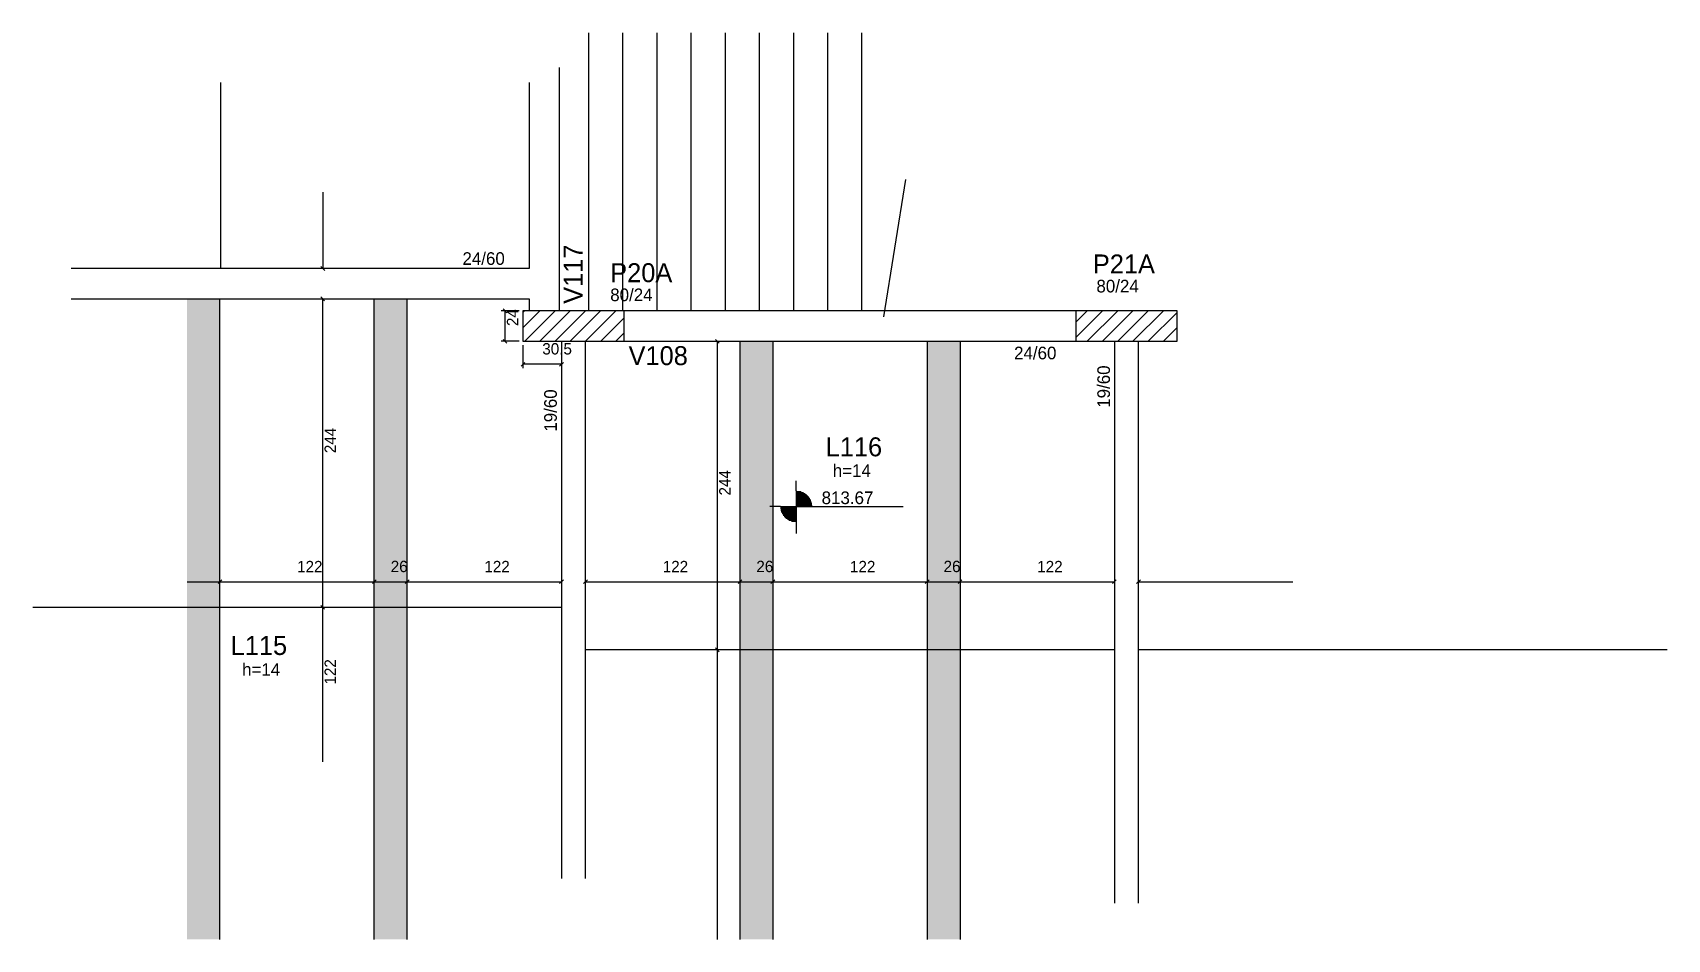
# Model space of a CAD drawing. Header units: metres. Extents: x 3484 to 4776, y 2062 to 2779.
import ezdxf

# ---------------------------------------------------------------- set-up
doc = ezdxf.new("R2010")
doc.units = ezdxf.units.M
for name, color, linetype in [('1', 7, 'Continuous'), ('3', 7, 'Continuous'), ('4', 7, 'Continuous'), ('7', 7, 'Continuous'), ('Hachura', 7, 'Continuous'), ('Painéis', 7, 'Continuous')]:
    doc.layers.add(name, color=color, linetype=linetype)

msp = doc.modelspace()

# ---------------------------------------------------------------- hatches: boundary and pattern name
at = {"layer": 'Hachura'}
h = msp.add_hatch(color=7, dxfattribs=at)
h.dxf.hatch_style = 1
h.paths.add_polyline_path([(3632.4, 2061.8), (3606.4, 2061.8), (3606.4, 2568.3), (3632.4, 2568.3), (3632.4, 2061.8)])
h = msp.add_hatch(color=7, dxfattribs=at)
h.dxf.hatch_style = 1
h.paths.add_polyline_path([(3780.4, 2061.8), (3754.4, 2061.8), (3754.4, 2568.3), (3780.4, 2568.3), (3780.4, 2061.8)])
h = msp.add_hatch(color=7, dxfattribs=at)
h.dxf.hatch_style = 1
h.paths.add_polyline_path([(4069.4, 2061.8), (4043.4, 2061.8), (4043.4, 2534.8), (4069.4, 2534.8), (4069.4, 2061.8)])
h = msp.add_hatch(color=7, dxfattribs=at)
h.dxf.hatch_style = 1
h.paths.add_polyline_path([(4217.4, 2061.8), (4191.4, 2061.8), (4191.4, 2534.8), (4217.4, 2534.8), (4217.4, 2061.8)])

# ---------------------------------------------------------------- linework, layer by layer
at = {"layer": '1', "color": 1, "lineweight": 25}
msp.add_line((4157.2, 2554.1), (4174.6, 2662.7), dxfattribs=at)
at = {"layer": '3', "color": 3, "lineweight": 25}
for p, q in [((3923.9, 2558.8), (3923.9, 2778.8)), ((3950.9, 2558.8), (3950.9, 2778.8)), ((3977.9, 2558.8), (3977.9, 2778.8)), ((4004.9, 2558.8), (4004.9, 2778.8)), ((4031.9, 2558.8), (4031.9, 2778.8)), ((4058.9, 2558.8), (4058.9, 2778.8)), ((4085.9, 2558.8), (4085.9, 2778.8)), ((4112.9, 2558.8), (4112.9, 2778.8)), ((4139.9, 2558.8), (4139.9, 2778.8)), ((3871.9, 2545.5), (3885.2, 2558.8)), ((3871.9, 2557.5), (3873.2, 2558.8)), ((3873.3, 2534.8), (3897.3, 2558.8)), ((3885.3, 2534.8), (3909.3, 2558.8)), ((3897.3, 2534.8), (3921.3, 2558.8)), ((3909.3, 2534.8), (3933.3, 2558.8)), ((3921.3, 2534.8), (3945.3, 2558.8)), ((4308.9, 2537.7), (4330, 2558.8)), ((4308.9, 2549.8), (4318, 2558.8)), ((4318, 2534.8), (4342, 2558.8)), ((4330, 2534.8), (4354, 2558.8)), ((4342.1, 2534.8), (4366.1, 2558.8)), ((4354.1, 2534.8), (4378.1, 2558.8)), ((3933.4, 2534.8), (3951.9, 2553.4)), ((4366.1, 2534.8), (4388.9, 2557.6)), ((4378.1, 2534.8), (4388.9, 2545.6)), ((3945.4, 2534.8), (3951.9, 2541.4)), ((4087.9, 2416.6), (4087.9, 2424.3)), ((4087.9, 2416.6), (4087.9, 2391.6)), ((4075.4, 2404.1), (4067, 2404.1)), ((4075.4, 2404.1), (4100.4, 2404.1)), ((4087.9, 2403.3), (4075.4, 2403.3)), ((4087.9, 2415.9), (4091.8, 2415.9)), ((4087.9, 2415.2), (4093.7, 2415.2)), ((4087.9, 2414.4), (4095, 2414.4)), ((4087.9, 2413.6), (4096, 2413.6)), ((4087.9, 2412.8), (4096.9, 2412.8)), ((4087.9, 2412), (4097.6, 2412)), ((4087.9, 2411.2), (4098.2, 2411.2)), ((4087.9, 2410.4), (4098.7, 2410.4)), ((4087.9, 2409.6), (4099.1, 2409.6)), ((4087.9, 2408.8), (4099.5, 2408.8)), ((4087.9, 2408), (4099.8, 2408)), ((4087.9, 2407.2), (4100, 2407.2)), ((4087.9, 2406.4), (4100.2, 2406.4)), ((4087.9, 2405.6), (4100.3, 2405.6)), ((4087.9, 2404.8), (4100.4, 2404.8)), ((4100.4, 2404.1), (4172.4, 2404.1)), ((4087.9, 2402.5), (4075.5, 2402.5)), ((4087.9, 2401.7), (4075.7, 2401.7)), ((4087.9, 2400.9), (4075.8, 2400.9)), ((4087.9, 2400.1), (4076.1, 2400.1)), ((4087.9, 2399.3), (4076.4, 2399.3)), ((4087.9, 2398.5), (4076.7, 2398.5)), ((4087.9, 2397.7), (4077.2, 2397.7)), ((4087.9, 2396.9), (4077.7, 2396.9)), ((4087.9, 2396.1), (4078.3, 2396.1)), ((4087.9, 2395.3), (4079, 2395.3)), ((4087.9, 2394.5), (4079.8, 2394.5)), ((4087.9, 2393.7), (4080.9, 2393.7)), ((4087.9, 2393), (4082.2, 2393)), ((4087.9, 2392.2), (4084.1, 2392.2)), ((4087.9, 2391.6), (4087.9, 2382.7))]:
    msp.add_line(p, q, dxfattribs=at)
for points in [[(3876.9, 2739.3), (3876.9, 2592.3)], [(3900.9, 2580.3), (3900.9, 2751.3)], [(3876.9, 2592.3), (3514.9, 2592.3)], [(3900.9, 2558.8), (3900.9, 2580.3)], [(3514.9, 2568.3), (3876.9, 2568.3)], [(3876.9, 2568.3), (3876.9, 2558.8)], [(4308.9, 2558.8), (3951.9, 2558.8)], [(3902.4, 2534.8), (3902.4, 2109.8)], [(3921.4, 2109.8), (3921.4, 2534.8)], [(3951.9, 2534.8), (4308.9, 2534.8)], [(4339.4, 2534.8), (4339.4, 2090.3)], [(4358.4, 2090.3), (4358.4, 2534.8)]]:
    msp.add_lwpolyline(points, dxfattribs=at)
at = {"layer": '7', "color": 7, "lineweight": 25}
for points in [[(3871.9, 2534.8), (3951.9, 2534.8), (3951.9, 2558.8), (3871.9, 2558.8), (3871.9, 2534.8)], [(4308.9, 2534.8), (4388.9, 2534.8), (4388.9, 2558.8), (4308.9, 2558.8), (4308.9, 2534.8)]]:
    msp.add_lwpolyline(points, dxfattribs=at)
at = {"layer": 'Painéis', "color": 200, "lineweight": 25}
for p, q in [((3632.9, 2739.3), (3632.9, 2592.3)), ((3632.4, 2061.8), (3632.4, 2568.3)), ((3754.4, 2061.8), (3754.4, 2568.3)), ((3780.4, 2061.8), (3780.4, 2568.3)), ((4043.4, 2534.8), (4043.4, 2061.8)), ((4069.4, 2534.8), (4069.4, 2061.8)), ((4191.4, 2534.8), (4191.4, 2061.8)), ((4217.4, 2534.8), (4217.4, 2061.8)), ((3902.4, 2324.3), (3484.4, 2324.3)), ((4339.3, 2290.8), (3921.3, 2290.8)), ((4776.4, 2290.8), (4358.4, 2290.8))]:
    msp.add_line(p, q, dxfattribs=at)
at = {"layer": 'Painéis', "color": 4, "lineweight": 25}
for p, q in [((3713.7, 2652.8), (3713.7, 2592.3)), ((3713.6, 2568.3), (3713.6, 2324.3)), ((3868.9, 2558.8), (3854.8, 2558.8)), ((3857.8, 2534.8), (3857.8, 2558.8)), ((3868.9, 2534.8), (3854.8, 2534.8)), ((4025.5, 2534.8), (4025.5, 2290.8)), ((3871.9, 2531.8), (3871.9, 2513.6)), ((3902.4, 2531.8), (3902.4, 2513.6)), ((3902.4, 2516.6), (3871.9, 2516.6)), ((3606.4, 2344.6), (3632.4, 2344.6)), ((3632.4, 2344.6), (3754.4, 2344.6)), ((3754.4, 2344.6), (3780.4, 2344.6)), ((3780.4, 2344.6), (3902.4, 2344.6)), ((3921.4, 2344.6), (4043.4, 2344.6)), ((4043.4, 2344.6), (4069.4, 2344.6)), ((4069.4, 2344.6), (4191.4, 2344.6)), ((4191.4, 2344.6), (4217.4, 2344.6)), ((4217.4, 2344.6), (4339.4, 2344.6)), ((4358.4, 2344.6), (4480.4, 2344.6)), ((3713.6, 2324.3), (3713.6, 2202.3)), ((4025.5, 2290.8), (4025.5, 2061.8))]:
    msp.add_line(p, q, dxfattribs=at)
at = {"layer": 'Painéis', "color": 0, "lineweight": 25}
for p, q in [((3712.2, 2593.8), (3715.2, 2590.8)), ((3715.1, 2566.8), (3712.1, 2569.8)), ((3859.3, 2557.3), (3856.3, 2560.3)), ((3856.3, 2536.3), (3859.3, 2533.3)), ((4027, 2533.3), (4024, 2536.3)), ((3873.4, 2518.1), (3870.4, 2515.1)), ((3900.9, 2515.1), (3903.9, 2518.1)), ((3630.9, 2343.1), (3633.9, 2346.1)), ((3633.9, 2346.1), (3630.9, 2343.1)), ((3752.9, 2343.1), (3755.9, 2346.1)), ((3755.9, 2346.1), (3752.9, 2343.1)), ((3778.9, 2343.1), (3781.9, 2346.1)), ((3781.9, 2346.1), (3778.9, 2343.1)), ((3900.9, 2343.1), (3903.9, 2346.1)), ((3922.9, 2346.1), (3919.9, 2343.1)), ((4041.9, 2343.1), (4044.9, 2346.1)), ((4044.9, 2346.1), (4041.9, 2343.1)), ((4067.9, 2343.1), (4070.9, 2346.1)), ((4070.9, 2346.1), (4067.9, 2343.1)), ((4189.9, 2343.1), (4192.9, 2346.1)), ((4192.9, 2346.1), (4189.9, 2343.1)), ((4215.9, 2343.1), (4218.9, 2346.1)), ((4218.9, 2346.1), (4215.9, 2343.1)), ((4337.9, 2343.1), (4340.9, 2346.1)), ((4359.9, 2346.1), (4356.9, 2343.1)), ((3712.1, 2325.8), (3715.1, 2322.8)), ((3715.1, 2322.8), (3712.1, 2325.8)), ((4024, 2292.3), (4027, 2289.3)), ((4027, 2289.3), (4024, 2292.3))]:
    msp.add_line(p, q, dxfattribs=at)

# ---------------------------------------------------------------- texts
at = {"layer": '3', "color": 3, "lineweight": 25}
for s, p in [('24/60', (3824.1, 2595.2)), ('80/24', (3940.9, 2566.5)), ('80/24', (4325.2, 2573.4)), ('24/60', (4260.1, 2520.5)), ('h=14', (4116.8, 2427.5)), ('813.67', (4108, 2406)), ('h=14', (3649.9, 2270.2))]:
    msp.add_text(s, height=10, dxfattribs=at).set_placement(p)
for p in [(4335.9, 2482.2), (3898.7, 2463.3)]:
    msp.add_text('19/60', height=10, rotation=90, dxfattribs=at).set_placement(p)
at = {"layer": '4', "color": 4, "lineweight": 25}
msp.add_text('V117', height=15, rotation=90, dxfattribs=at).set_placement((3919.1, 2564.4))
for s, p in [('P21A', (4322.4, 2588.4)), ('P20A', (3940.9, 2581.5)), ('V108', (3955.4, 2515.9)), ('L116', (4111.2, 2443.8)), ('L115', (3640.9, 2286.7))]:
    msp.add_text(s, height=15, dxfattribs=at).set_placement(p)
at = {"layer": 'Painéis', "color": 240, "lineweight": 25}
for s, p in [('24', (3868.2, 2546.8)), ('244', (3724.1, 2446.3)), ('244', (4036, 2412.8)), ('122', (3724.1, 2263.3))]:
    msp.add_text(s, height=9, rotation=90, dxfattribs=at).set_placement(p)
for s, p in [('30.5', (3887.2, 2524.3)), ('122', (3693.4, 2352.1)), ('26', (3767.4, 2352.2)), ('122', (3841.4, 2352.1)), ('122', (3982.4, 2352.1)), ('26', (4056.4, 2352.2)), ('122', (4130.4, 2352.1)), ('26', (4204.4, 2352.2)), ('122', (4278.4, 2352.1))]:
    msp.add_text(s, height=9, dxfattribs=at).set_placement(p)

doc.saveas('drawing.dxf')
